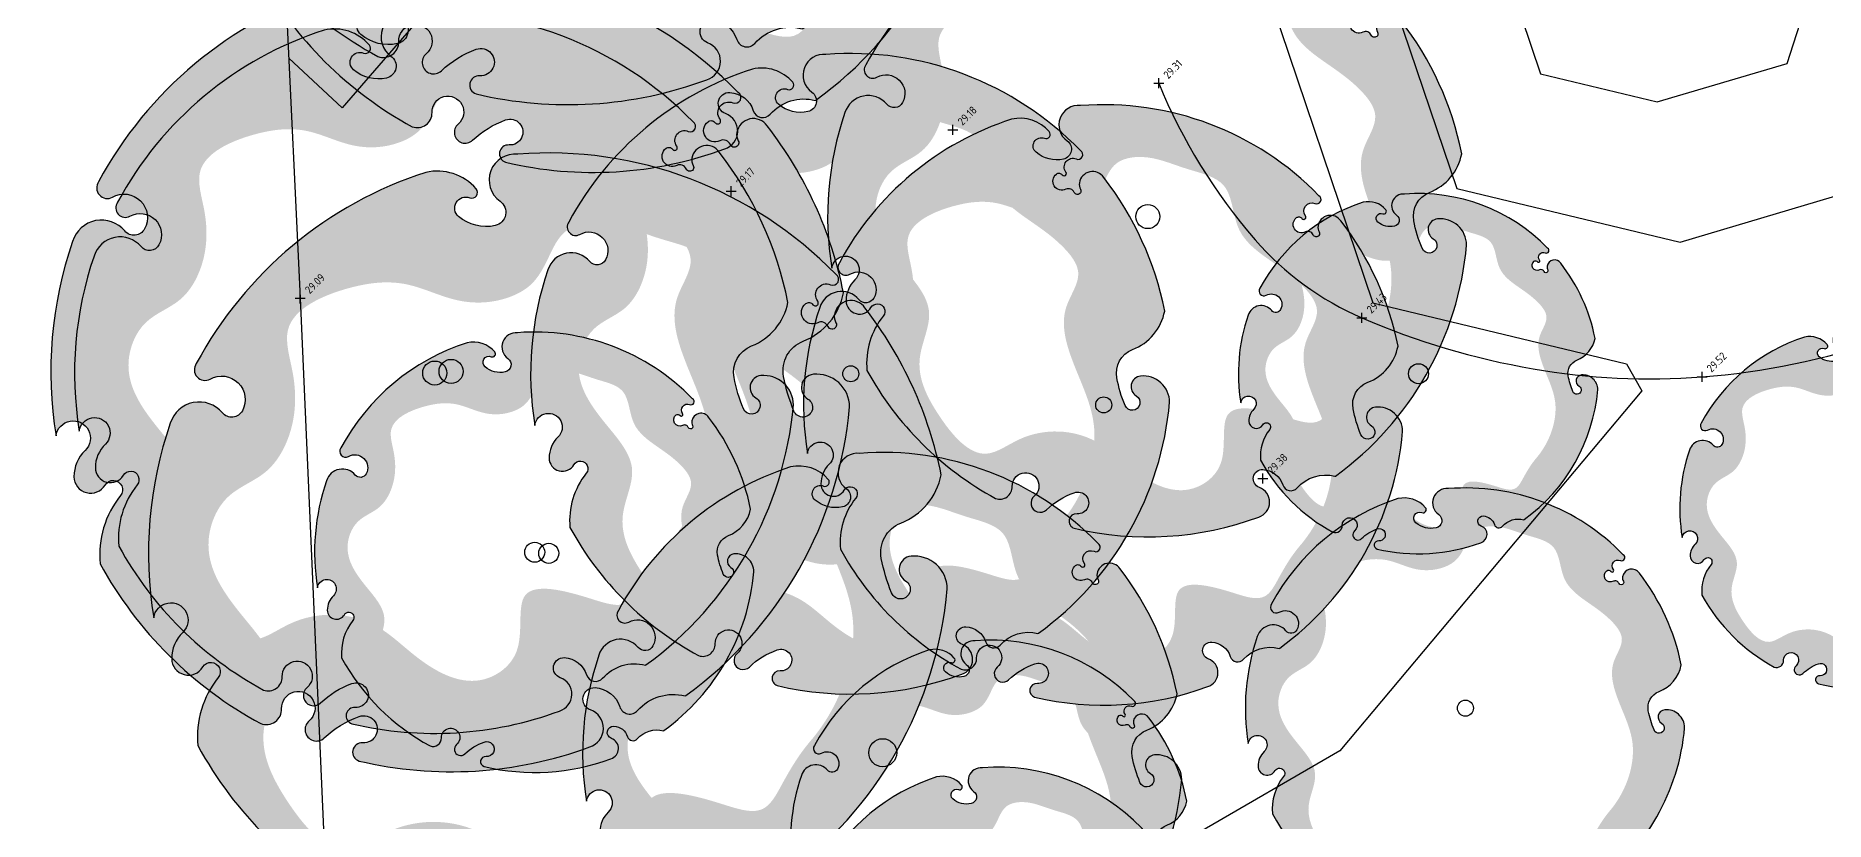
# Model space of a CAD drawing. Header units: metres. Extents: x 246075 to 247503, y 7418632 to 7419642.
# Drawn here: x 246450.07 to 246494.78, y 7418719.71 to 7418739.33 of the extents above; entities that cross this region are included whole.
import ezdxf
from ezdxf.enums import TextEntityAlignment as Align

# ---------------------------------------------------------------- set-up
doc = ezdxf.new("R2010")
doc.units = ezdxf.units.M
doc.linetypes.add('DASHDOT', pattern=[10, 5, -2.5, 0, -2.5])
for name, color, linetype in [('103_TOE_OF_BATTER', 37, 'DASHDOT'), ('103_TOE_OF_BATTER-L', 37, 'DASHDOT'), ('103_TOE_OF_BATTER-S', 37, 'DASHDOT'), ('104_EXISTING_SURFACE-L', 35, 'Continuous'), ('104_EXISTING_SURFACE-S', 35, 'Continuous'), ('201_SINGLE_TREE-H', 63, 'Continuous'), ('201_SINGLE_TREE-S', 96, 'Continuous'), ('403_EDGE_OF_BITUMEN', 8, 'Continuous'), ('403_EDGE_OF_BITUMEN-L', 8, 'Continuous'), ('403_EDGE_OF_BITUMEN-S', 8, 'Continuous'), ('Surface_Contours_Major', 4, 'Continuous'), ('Surface_Contours_Minor', 253, 'Continuous')]:
    doc.layers.add(name, color=color, linetype=linetype)
doc.styles.add('ISO2.5', font='isocp.shx', dxfattribs={"height": 2.5})

# ---------------------------------------------------------------- blocks, each defined once
blk = doc.blocks.new('CROSS')
at = {"color": 0, "linetype": 'Continuous'}
for p, q in [((-0.5, 0), (0.5, 0)), ((0, -0.5), (0, 0.5))]:
    blk.add_line(p, q, dxfattribs=at)
blk = doc.blocks.new('201T')
at = {"layer": '201_SINGLE_TREE-S'}
blk.add_circle((0, 0), 0.5, dxfattribs=at)
blk = doc.blocks.new('201C')
at = {"layer": '201_SINGLE_TREE-H', "transparency": 33554534}
h = blk.add_hatch(color=256, dxfattribs=at)
h.paths.add_polyline_path([(-0.3717, -0.3344, 0.222926), (0.0196, -0.4996, 0.770799), (0.0439, -0.4417, -0.650302), (0.0511, -0.4116, -0.234737), (0.0964, -0.4247, -0.847312), (0.0816, -0.4475, 0.78443), (0.0732, -0.4583, 0.276934), (0.1352, -0.4813, 0.193599), (0.4309, -0.2536, 0.800435), (0.4144, -0.2337, -0.75216), (0.3757, -0.1925, -0.528914), (0.4006, -0.1909, 0.594112), (0.4663, -0.1804, 0.123805), (0.4962, 0.0616, -1.41759), (0.4607, 0.0811, 0.206906), (0.4758, 0.1133, 0.759729), (0.4374, 0.1252, -1.073307), (0.4187, 0.1392, 0.194379), (0.4474, 0.2231, 0.144612), (0.2544, 0.4304, 0.53339), (0.2277, 0.4128, -1.592592), (0.1939, 0.4293, 1.030038), (0.1758, 0.4513, -0.10361), (0.1314, 0.4262, -1.238487), (0.1282, 0.4593, 0.884725), (0.1336, 0.4818, 0.147549), (-0.1551, 0.4753, 0.71725), (-0.1579, 0.4291, -0.864032), (-0.1646, 0.4015, -0.310704), (-0.1946, 0.4266, 0.58143), (-0.2167, 0.4321, -0.281558), (-0.2766, 0.4162), (-0.2775, 0.4159, 0.217121), (-0.4959, 0.0634), (-0.4959, 0.0634, 0.440011), (-0.4522, 0.021, 0.723973), (-0.4442, 0.0516, -1.384648), (-0.4262, 0.0659, -0.051107), (-0.4149, 0.0223, -0.361502), (-0.441, -0.0208, 0.256822), (-0.4937, -0.0791, 0.116166), (-0.4065, -0.2911, 0.67803), (-0.3682, -0.2843, 0.170035), (-0.3696, -0.274, -1.054701), (-0.3596, -0.2696, 0.431903), (-0.3468, -0.2749, -0.910728), (-0.3329, -0.2993, -0.42046), (-0.3418, -0.2976, 1.007885), (-0.3479, -0.3018, -0.766634), (-0.3646, -0.3216, 0.938602), (-0.3717, -0.3344)])
edge = h.paths.add_edge_path(flags=16)
edge.add_spline(control_points=[(-0.3177, 0.2468), (-0.303, 0.2628), (-0.2856, 0.2893), (-0.256, 0.3411), (-0.1928, 0.3155), (-0.0921, 0.286), (-0.1162, 0.3941), (-0.0359, 0.4462), (0.0392, 0.3985), (0.1028, 0.3299), (0.1957, 0.3214), (0.2784, 0.3804), (0.3442, 0.2961), (0.3785, 0.2147), (0.3303, 0.1307), (0.3915, 0.0592), (0.4378, -0.0139), (0.4055, -0.0919), (0.3459, -0.1091), (0.3102, -0.1666), (0.3057, -0.2282), (0.3286, -0.3091), (0.2408, -0.3447), (0.1647, -0.3496), (0.103, -0.3142), (0.0463, -0.3153), (0.0047, -0.3356), (-0.0139, -0.3682), (-0.0327, -0.4069), (-0.0927, -0.4151), (-0.1463, -0.3868), (-0.23, -0.3665), (-0.2245, -0.2773), (-0.2864, -0.2294), (-0.3344, -0.1941), (-0.3737, -0.1409), (-0.3276, -0.0866), (-0.344, -0.0009), (-0.3866, 0.0828), (-0.3665, 0.1796), (-0.3359, 0.2271), (-0.3177, 0.2468)], knot_values=[0, 0, 0, 0, 0.064972, 0.101243, 0.15652, 0.245586, 0.324463, 0.387907, 0.486094, 0.554514, 0.671826, 0.728629, 0.823661, 0.919885, 0.989953, 1.075257, 1.171704, 1.23593, 1.293575, 1.346478, 1.426142, 1.479146, 1.570817, 1.644481, 1.712561, 1.774901, 1.807, 1.846291, 1.885582, 1.928182, 2.007036, 2.074591, 2.151638, 2.226455, 2.293426, 2.340744, 2.397548, 2.47317, 2.587294, 2.673595, 2.754259, 2.754259, 2.754259, 2.754259], degree=3, periodic=0)
at = {"layer": '201_SINGLE_TREE-S'}
blk.add_lwpolyline([(-0.3717, -0.3344, 0.222926), (0.0196, -0.4996, 0.770799), (0.0439, -0.4417, -0.650302), (0.0511, -0.4116, -0.234737), (0.0964, -0.4247, -0.847312), (0.0816, -0.4475, 0.78443), (0.0732, -0.4583, 0.276934), (0.1352, -0.4813, 0.193599), (0.4309, -0.2536, 0.800435), (0.4144, -0.2337, -0.75216), (0.3757, -0.1925, -0.528914), (0.4006, -0.1909, 0.594112), (0.4663, -0.1804, 0.123805), (0.4962, 0.0616, -1.41759), (0.4607, 0.0811, 0.206906), (0.4758, 0.1133, 0.759729), (0.4374, 0.1252, -1.073307), (0.4187, 0.1392, 0.194379), (0.4474, 0.2231, 0.144612), (0.2544, 0.4304, 0.53339), (0.2277, 0.4128, -1.592592), (0.1939, 0.4293, 1.030038), (0.1758, 0.4513, -0.10361), (0.1314, 0.4262, -1.238487), (0.1282, 0.4593, 0.884725), (0.1336, 0.4818, 0.147549), (-0.1551, 0.4753, 0.71725), (-0.1579, 0.4291, -0.864032), (-0.1646, 0.4015, -0.310704), (-0.1946, 0.4266, 0.58143), (-0.2167, 0.4321, -0.281558), (-0.2766, 0.4162), (-0.2775, 0.4159, 0.217121), (-0.4959, 0.0634), (-0.4959, 0.0634, 0.440011), (-0.4522, 0.021, 0.723973), (-0.4442, 0.0516, -1.384648), (-0.4262, 0.0659, -0.051107), (-0.4149, 0.0223, -0.361502), (-0.441, -0.0208, 0.256822), (-0.4937, -0.0791, 0.116166), (-0.4065, -0.2911, 0.67803), (-0.3682, -0.2843, 0.170035), (-0.3696, -0.274, -1.054701), (-0.3596, -0.2696, 0.431903), (-0.3468, -0.2749, -0.910728), (-0.3329, -0.2993, -0.42046), (-0.3418, -0.2976, 1.007885), (-0.3479, -0.3018, -0.766634), (-0.3646, -0.3216, 0.938602), (-0.3717, -0.3344)], format="xyb", dxfattribs=at)

msp = doc.modelspace()

# ---------------------------------------------------------------- linework, layer by layer
at = {"layer": '103_TOE_OF_BATTER'}
msp.add_lwpolyline([(246502.789, 7418749.758, -0.110391), (246505.289, 7418745.283, -0.1394), (246505.341, 7418741.196, -0.081191), (246503.276, 7418736.652, -0.100144), (246500.397, 7418733.789, -0.063382), (246496.238, 7418731.746, -0.063458), (246491.705, 7418730.812, -0.062046), (246487.483, 7418731.013, -0.058772), (246483.208, 7418732.284, -0.113074), (246480.536, 7418734.238, -0.081096), (246478.129, 7418738.143)], format="xyb", dxfattribs=at)
at = {"layer": '403_EDGE_OF_BITUMEN'}
for p, q in [((246455.919, 7418748.556), (246456.678, 7418732.773)), ((246456.678, 7418732.773), (246457.34, 7418717.742))]:
    msp.add_line(p, q, dxfattribs=at)
at = {"layer": 'Surface_Contours_Major'}
for points, elevation in [([(246461.055, 7418779.931), (246461.147, 7418776.044), (246461.294, 7418771.415), (246461.136, 7418770.675), (246461.035, 7418769.967), (246460.228, 7418770.152), (246459.539, 7418769.212), (246459.708, 7418763.061), (246459.716, 7418762.806), (246459.989, 7418755.189), (246460.024, 7418755.089), (246460.107, 7418755.016), (246460.142, 7418754.978), (246461.338, 7418751.521), (246463.337, 7418748.492), (246464.393, 7418745.156), (246464.344, 7418745.18), (246457.723, 7418737.531), (246456.39, 7418738.774)], 29), ([(246481.969, 7418745.743), (246482.81, 7418744.622), (246482.073, 7418742.204), (246483.732, 7418740.98), (246485.577, 7418735.518), (246491.155, 7418734.179), (246497.371, 7418736.025)], 30)]:
    msp.add_lwpolyline(points, dxfattribs=dict(at, elevation=elevation))
at = {"layer": 'Surface_Contours_Minor'}
for points, elevation in [([(246482.875, 7418746.641), (246484.361, 7418744.661), (246483.937, 7418743.272), (246486.708, 7418741.228), (246487.671, 7418738.376), (246490.584, 7418737.677), (246493.831, 7418738.641), (246495.028, 7418742.366)], 30.5), ([(246481.063, 7418744.844), (246481.259, 7418744.583), (246480.208, 7418741.136), (246480.757, 7418740.731), (246483.483, 7418732.66), (246489.82, 7418731.139), (246490.197, 7418730.464), (246482.655, 7418721.468), (246475.471, 7418717.311), (246470.343, 7418716.054), (246469.833, 7418716.621), (246469.742, 7418716.741), (246469.534, 7418716.708), (246462.862, 7418714.56), (246459.817, 7418714.623), (246458.699, 7418714.771), (246458.583, 7418714.635), (246458.495, 7418714.201), (246458.502, 7418713.124), (246458.532, 7418711.522), (246458.32, 7418712.331), (246458.089, 7418712.894)], 29.5)]:
    msp.add_lwpolyline(points, dxfattribs=dict(at, elevation=elevation))

# ---------------------------------------------------------------- block references
at = {"layer": '103_TOE_OF_BATTER-S', "xscale": 0.25, "yscale": 0.25, "zscale": 0.25}
for p in [(246478.129, 7418738.143), (246483.208, 7418732.284), (246491.705, 7418730.812)]:
    msp.add_blockref('CROSS', p, dxfattribs=at)
at = {"layer": '104_EXISTING_SURFACE-S', "xscale": 0.25, "yscale": 0.25, "zscale": 0.25}
for p in [(246472.988, 7418736.978), (246467.448, 7418735.451), (246480.731, 7418728.277)]:
    msp.add_blockref('CROSS', p, dxfattribs=at)
at = {"layer": '201_SINGLE_TREE-S', "rotation": 182.2}
for name, p, xscale, yscale, zscale in [('201C', (246463.372, 7418747.611), 20, 20, 20), ('201C', (246463.993, 7418745.417), 19, 19, 19), ('201C', (246477.855, 7418734.814), 16, 16, 16), ('201C', (246460.446, 7418730.948), 20, 20, 20), ('201C', (246460.038, 7418730.907), 18, 18, 18), ('201C', (246470.434, 7418730.888), 16, 16, 16), ('201C', (246476.754, 7418730.11), 15, 15, 15), ('201C', (246462.887, 7418726.404), 20, 20, 20), ('201C', (246484.62, 7418730.891), 9, 9, 9), ('201T', (246477.855, 7418734.814), 0.6, 0.6, 0.6), ('201C', (246462.536, 7418726.431), 11, 11, 11), ('201C', (246495.649, 7418727.523), 9, 9, 9), ('201T', (246460.038, 7418730.907), 0.6, 0.6, 0.6), ('201T', (246460.446, 7418730.948), 0.6, 0.6, 0.6), ('201T', (246470.434, 7418730.888), 0.4, 0.4, 0.4), ('201T', (246484.62, 7418730.891), 0.5, 0.5, 0.5), ('201T', (246476.754, 7418730.11), 0.4, 0.4, 0.4), ('201C', (246471.233, 7418721.424), 15, 15, 15), ('201C', (246485.793, 7418722.537), 11, 11, 11), ('201T', (246462.536, 7418726.431), 0.5, 0.5, 0.5), ('201T', (246462.887, 7418726.404), 0.5, 0.5, 0.5), ('201C', (246473.929, 7418719.234), 10, 10, 10), ('201T', (246485.793, 7418722.537), 0.4, 0.4, 0.4), ('201T', (246471.233, 7418721.424), 0.7, 0.7, 0.7), ('201C', (246474.112, 7418716.062), 10, 10, 10)]:
    msp.add_blockref(name, p, dxfattribs=dict(at, xscale=xscale, yscale=yscale, zscale=zscale))
at = {"layer": '403_EDGE_OF_BITUMEN-S', "xscale": 0.25, "yscale": 0.25, "zscale": 0.25}
msp.add_blockref('CROSS', (246456.678, 7418732.773), dxfattribs=at)

# ---------------------------------------------------------------- texts
at = {"layer": '103_TOE_OF_BATTER-L', "style": 'ISO2.5'}
for s, p in [('29.31', (246478.296, 7418738.311)), ('29.43', (246483.375, 7418732.451)), ('29.52', (246491.872, 7418730.979))]:
    msp.add_text(s, height=0.2, rotation=45, dxfattribs=at).set_placement(p, align=Align.MIDDLE_LEFT)
at = {"layer": '104_EXISTING_SURFACE-L', "style": 'ISO2.5'}
for s, p in [('29.18', (246473.156, 7418737.145)), ('29.17', (246467.616, 7418735.618)), ('29.38', (246480.898, 7418728.444))]:
    msp.add_text(s, height=0.2, rotation=45, dxfattribs=at).set_placement(p, align=Align.MIDDLE_LEFT)
at = {"layer": '403_EDGE_OF_BITUMEN-L', "style": 'ISO2.5'}
msp.add_text('29.09', height=0.2, rotation=45, dxfattribs=at).set_placement((246456.845, 7418732.94), align=Align.MIDDLE_LEFT)

doc.saveas('drawing.dxf')
